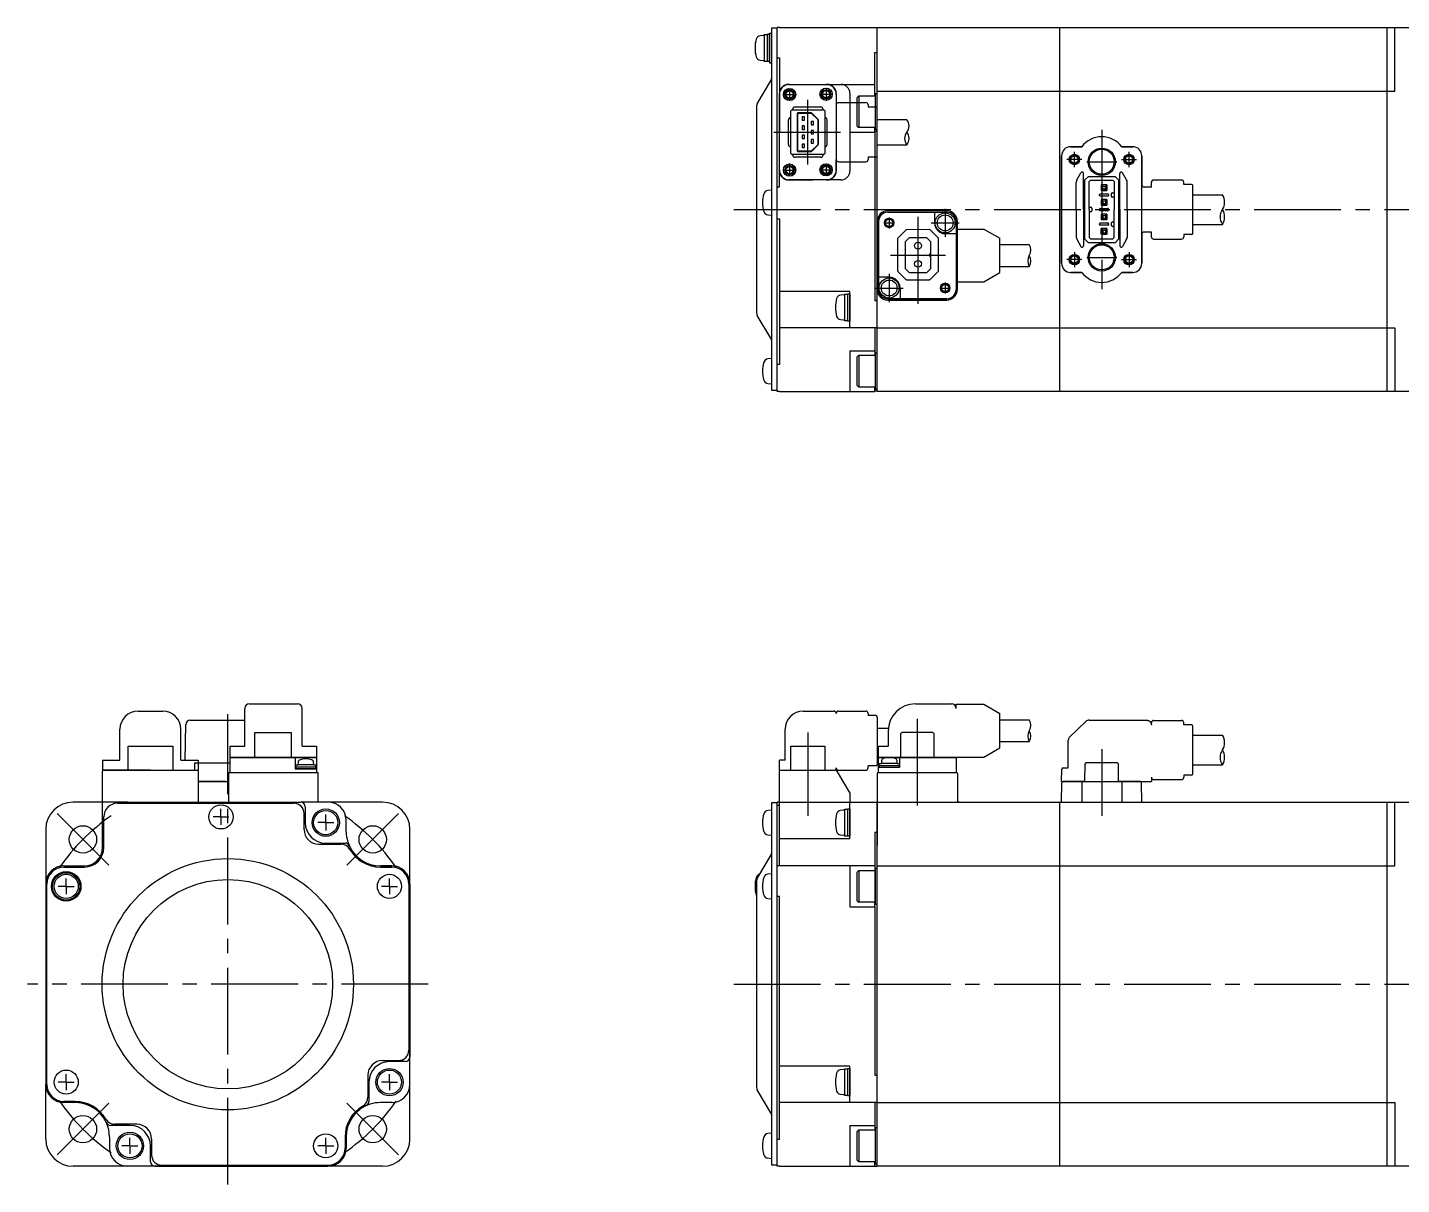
# Model space of a CAD drawing. Header units: millimetres. Extents: x -259 to 248, y -242 to 165.
# Drawn here: x -259.2 to 42.5, y -89 to 165.1 of the extents above; entities that cross this region are included whole.
import ezdxf

# ---------------------------------------------------------------- set-up
doc = ezdxf.new("R2010")
doc.units = ezdxf.units.MM
doc.linetypes.add('CENTER2', pattern=[28.575, 19.05, -3.175, 3.175, -3.175])
pattern_1 = [(45, (-353.56776, 303.85605), (-0.7071068, 1e-16), [])]

msp = doc.modelspace()

# ---------------------------------------------------------------- hatches: boundary and pattern name
at = {"linetype": 'Continuous'}
h = msp.add_hatch(dxfattribs=at)
h.set_pattern_fill('CUSTOM0', color=4, scale=0.5, angle=45, pattern_type=2)
h.set_pattern_definition(pattern_1)
edge = h.paths.add_edge_path()
edge.add_arc((-91.85, 150.43), 1.35, 0, 360)
edge = h.paths.add_edge_path(flags=17)
edge.add_arc((-91.85, 150.43), 1, 0, 360)
h = msp.add_hatch(dxfattribs=at)
h.set_pattern_fill('CUSTOM1', color=4, scale=0.5, angle=45, pattern_type=2)
h.set_pattern_definition(pattern_1)
edge = h.paths.add_edge_path()
edge.add_arc((-83.85, 150.48), 1.35, 0, 360)
edge = h.paths.add_edge_path(flags=17)
edge.add_arc((-83.85, 150.48), 1, 0, 360)
h = msp.add_hatch(dxfattribs=at)
h.set_pattern_fill('CUSTOM2', color=4, scale=0.5, angle=45, pattern_type=2)
h.set_pattern_definition(pattern_1)
edge = h.paths.add_edge_path()
edge.add_arc((-91.85, 133.83), 1.35, 0, 360)
edge = h.paths.add_edge_path(flags=17)
edge.add_arc((-91.85, 133.83), 1, 0, 360)
h = msp.add_hatch(dxfattribs=at)
h.set_pattern_fill('CUSTOM3', color=4, scale=0.5, angle=45, pattern_type=2)
h.set_pattern_definition(pattern_1)
edge = h.paths.add_edge_path()
edge.add_arc((-83.85, 133.88), 1.35, 0, 360)
edge = h.paths.add_edge_path(flags=17)
edge.add_arc((-83.85, 133.88), 1, 0, 360)

# ---------------------------------------------------------------- linework, layer by layer
at = {"color": 7, "linetype": 'Continuous'}
for p, q in [((-97.45, 163.4), (-98.3, 163.33)), ((-97.45, 163.6), (-96.75, 163.6)), ((-97.45, 163.4), (-97.45, 163.6)), ((-97.45, 163.4), (-97.45, 157.9)), ((-96.75, 163.65), (-96.25, 163.65)), ((-96.75, 163.6), (-96.75, 163.65)), ((-96.75, 163.6), (-96.75, 157.7)), ((-96.25, 163.65), (-96.25, 163.9)), ((-96.25, 163.9), (-95.8, 163.9)), ((-96.25, 163.65), (-96.25, 157.65)), ((-96.25, 163.65), (-96.25, 157.65)), ((-96.25, 162.15), (-96.25, 163.4)), ((-95.8, 165), (-95.8, 153.44)), ((-94.6, 165), (-95.8, 165)), ((-94.6, 85.15), (-94.6, 165.15)), ((-94.1, 165.15), (-94.6, 165.15)), ((-94.1, 165.15), (-73.1, 165.15)), ((-73.1, 165.15), (-72.6, 165.15)), ((-72.6, 165.15), (-32.6, 165.15)), ((-72.6, 85.15), (-72.6, 165.15)), ((-32.6, 165.15), (-32.6, 85.15)), ((-32.6, 165.15), (48.6, 165.15)), ((-32.6, 165.15), (-32.6, 85.15)), ((39.3, 165.15), (39.3, 85.15)), ((41.1, 151.15), (41.1, 165.15)), ((-96.25, 159.15), (-96.25, 162.15)), ((-98.3, 157.97), (-97.45, 157.9)), ((-97.45, 157.7), (-97.45, 157.9)), ((-96.75, 157.7), (-97.45, 157.7)), ((-96.75, 157.65), (-96.75, 157.7)), ((-96.25, 157.65), (-96.75, 157.65)), ((-96.25, 157.9), (-96.25, 159.15)), ((-96.25, 157.65), (-96.25, 157.4)), ((-96.25, 157.4), (-95.8, 157.4)), ((-94.6, 158.45), (-94.1, 158.45)), ((-94.1, 158.45), (-94.1, 150.65)), ((-73.1, 159.65), (-72.6, 159.65)), ((-73.1, 150.15), (-73.1, 159.65)), ((-98.96, 148.39), (-95.94, 153.43)), ((-95.8, 153.44), (-95.8, 96.86)), ((-92.1, 152.65), (-83.6, 152.65)), ((-83.6, 152.65), (-80.6, 152.65)), ((-81.6, 152.65), (-73.1, 152.65)), ((-72.6, 151.15), (-32.6, 151.15)), ((-32.6, 151.15), (39.3, 151.15)), ((39.3, 151.15), (41.1, 151.15)), ((-94.1, 133.65), (-94.1, 150.65)), ((-81.6, 150.65), (-81.6, 133.65)), ((-78.6, 150.65), (-78.6, 133.65)), ((-76.63, 150.15), (-76.98, 149.8)), ((-76.98, 143.5), (-76.98, 149.8)), ((-76.63, 150.15), (-76.63, 143.15)), ((-76.63, 150.15), (-72.98, 150.15)), ((-72.98, 142.65), (-72.98, 150.65)), ((-72.98, 150.65), (-72.6, 150.65)), ((-99.1, 147.87), (-99.1, 102.43)), ((-91.6, 145.35), (-91.55, 145.35)), ((-91.55, 146.85), (-91.35, 147.05)), ((-91.55, 137.45), (-91.55, 146.85)), ((-91.35, 147.05), (-84.35, 147.05)), ((-91.2, 147.15), (-91.2, 147.05)), ((-85, 147.65), (-90.7, 147.65)), ((-87.05, 146.4), (-90.15, 146.4)), ((-90.15, 146.4), (-90.15, 137.9)), ((-85.55, 144.9), (-87.05, 146.4)), ((-85.55, 139.4), (-85.55, 144.9)), ((-84.5, 147.05), (-84.5, 147.15)), ((-84.15, 146.85), (-84.35, 147.05)), ((-84.15, 146.85), (-84.15, 137.45)), ((-84.1, 145.35), (-84.15, 145.35)), ((-92.1, 139.45), (-92.1, 144.85)), ((-83.6, 139.45), (-83.6, 144.85)), ((-78.6, 142.15), (-73.1, 142.15)), ((-76.98, 143.5), (-76.63, 143.15)), ((-72.98, 143.15), (-76.63, 143.15)), ((-73.1, 142.15), (-73.1, 143.15)), ((-73.1, 142.35), (-72.6, 142.35)), ((-73.1, 142.15), (-73.1, 105.15)), ((-72.6, 142.65), (-72.98, 142.65)), ((-91.6, 138.95), (-91.55, 138.95)), ((-87.05, 137.9), (-85.55, 139.4)), ((-84.1, 138.95), (-84.15, 138.95)), ((-27.7, 138.95), (-30.1, 138.95)), ((-16.5, 138.95), (-18.9, 138.95)), ((-91.55, 137.45), (-91.35, 137.25)), ((-84.35, 137.25), (-91.35, 137.25)), ((-91.2, 137.15), (-91.2, 137.25)), ((-85, 136.65), (-90.7, 136.65)), ((-90.15, 137.9), (-87.05, 137.9)), ((-84.5, 137.25), (-84.5, 137.15)), ((-84.35, 137.25), (-84.15, 137.45)), ((-32.1, 136.95), (-32.1, 113.35)), ((-14.5, 113.35), (-14.5, 136.95)), ((-94.1, 130.15), (-94.1, 133.65)), ((-28.77, 131.68), (-27.86, 133.25)), ((-27.3, 125.15), (-27.3, 133.1)), ((-19.3, 125.15), (-19.3, 133.1)), ((-17.84, 131.68), (-18.74, 133.25)), ((-94.6, 130.15), (-94.1, 130.15)), ((-83.6, 131.65), (-92.1, 131.65)), ((-80.6, 131.65), (-83.6, 131.65)), ((-28.9, 125.15), (-28.9, 131.18)), ((-27.03, 131.65), (-26.23, 132.45)), ((-27.03, 118.65), (-27.03, 131.65)), ((-26.23, 132.45), (-20.38, 132.45)), ((-26.03, 131.3), (-25.73, 131.6)), ((-26.03, 125.15), (-26.03, 131.3)), ((-25.73, 131.6), (-20.88, 131.6)), ((-20.88, 131.6), (-20.58, 131.3)), ((-20.58, 131.3), (-20.58, 125.15)), ((-20.38, 132.45), (-19.58, 131.65)), ((-19.58, 131.65), (-19.58, 118.65)), ((-17.7, 125.15), (-17.7, 131.18)), ((-95.8, 129.4), (-96.65, 129.33)), ((-23.78, 128.25), (-23.78, 128.45)), ((-23.63, 128.6), (-21.93, 128.6)), ((-21.93, 128.1), (-23.63, 128.1)), ((-21.78, 128.45), (-21.78, 128.25)), ((-21.13, 128.05), (-21.13, 128.65)), ((-20.93, 128.85), (-20.58, 128.85)), ((-20.58, 127.85), (-20.93, 127.85)), ((-96.65, 123.97), (-95.8, 123.9)), ((-57.3, 124.87), (-70.3, 124.87)), ((-70.3, 124.57), (-57.3, 124.57)), ((-60, 124.57), (-60, 122.17)), ((-28.9, 125.15), (-28.9, 119.12)), ((-27.3, 125.15), (-27.3, 117.2)), ((-26.03, 125.65), (-25.68, 125.65)), ((-26.03, 125.15), (-26.03, 119)), ((-25.68, 124.65), (-26.03, 124.65)), ((-25.48, 125.45), (-25.48, 124.85)), ((-23.78, 125.05), (-23.78, 125.25)), ((-23.63, 125.4), (-21.93, 125.4)), ((-21.93, 124.9), (-23.63, 124.9)), ((-21.78, 125.25), (-21.78, 125.05)), ((-20.58, 119), (-20.58, 125.15)), ((-19.3, 125.15), (-19.3, 117.2)), ((-17.7, 125.15), (-17.7, 119.12)), ((-94.6, 123.15), (-94.1, 123.15)), ((-94.1, 123.15), (-94.1, 91.15)), ((-72.3, 107.57), (-72.3, 122.57)), ((-61.11, 120.75), (-66.18, 120.72)), ((-55.3, 122.57), (-55.3, 107.57)), ((-55, 107.57), (-55, 122.57)), ((-23.78, 121.85), (-23.78, 122.05)), ((-23.63, 122.2), (-21.93, 122.2)), ((-21.93, 121.7), (-23.63, 121.7)), ((-21.78, 122.05), (-21.78, 121.85)), ((-21.13, 121.65), (-21.13, 122.25)), ((-20.93, 122.45), (-20.58, 122.45)), ((-20.58, 121.45), (-20.93, 121.45)), ((-68.13, 118.76), (-68.13, 111.7)), ((-66.32, 120.66), (-68.08, 118.9)), ((-65.57, 118.94), (-66.45, 118.06)), ((-66.45, 118.06), (-66.45, 112.24)), ((-61.74, 118.94), (-65.57, 118.94)), ((-60.86, 118.06), (-61.74, 118.94)), ((-59.23, 118.95), (-60.97, 120.69)), ((-60.86, 112.24), (-60.86, 118.06)), ((-59.15, 111.7), (-59.15, 118.76)), ((-57.7, 119.87), (-55.3, 119.87)), ((-28.77, 118.62), (-27.86, 117.05)), ((-26.23, 117.85), (-27.03, 118.65)), ((-20.38, 117.85), (-26.23, 117.85)), ((-26.03, 119), (-25.73, 118.7)), ((-25.73, 118.7), (-20.88, 118.7)), ((-20.88, 118.7), (-20.58, 119)), ((-19.58, 118.65), (-20.38, 117.85)), ((-17.84, 118.62), (-18.74, 117.05)), ((-61.14, 115), (-61.14, 115.3)), ((-61.04, 115.4), (-60.86, 115.4)), ((-60.86, 114.9), (-61.04, 114.9)), ((-66.45, 112.24), (-65.57, 111.36)), ((-61.74, 111.36), (-60.86, 112.24)), ((-69.9, 110.27), (-72.3, 110.27)), ((-68.07, 111.56), (-66.32, 109.8)), ((-66.18, 109.74), (-61.11, 109.74)), ((-65.57, 111.36), (-61.74, 111.36)), ((-60.97, 109.8), (-59.21, 111.56)), ((-30.1, 111.35), (-27.7, 111.35)), ((-18.9, 111.35), (-16.5, 111.35)), ((-78.6, 107.15), (-94.1, 107.15)), ((-79.8, 106.4), (-80.65, 106.33)), ((-79.8, 106.4), (-79.8, 106.6)), ((-79.8, 106.6), (-79.1, 106.6)), ((-79.8, 106.4), (-79.8, 100.9)), ((-79.1, 106.6), (-79.1, 106.65)), ((-79.1, 106.65), (-78.6, 106.65)), ((-79.1, 106.6), (-79.1, 100.7)), ((-78.6, 99.15), (-78.6, 107.15)), ((-78.6, 106.65), (-78.6, 100.65)), ((-78.6, 106.65), (-78.6, 100.65)), ((-78.6, 105.15), (-78.6, 106.4)), ((-67.6, 107.97), (-67.6, 105.57)), ((-78.6, 102.15), (-78.6, 105.15)), ((-73.1, 105.15), (-72.6, 105.15)), ((-57.3, 105.57), (-70.3, 105.57)), ((-70.3, 105.27), (-57.3, 105.27)), ((-95.94, 96.87), (-98.96, 101.91)), ((-80.65, 100.97), (-79.8, 100.9)), ((-79.8, 100.7), (-79.8, 100.9)), ((-79.1, 100.7), (-79.8, 100.7)), ((-79.1, 100.65), (-79.1, 100.7)), ((-78.6, 100.65), (-79.1, 100.65)), ((-78.6, 100.9), (-78.6, 102.15)), ((-95.8, 96.86), (-95.8, 85.5)), ((-72.6, 99.15), (-94.1, 99.15)), ((-73.1, 99.15), (-73.1, 93.15)), ((-72.6, 99.15), (-32.6, 99.15)), ((-32.6, 99.15), (39.3, 99.15)), ((39.3, 99.15), (41.1, 99.15)), ((41.1, 99.15), (41.1, 85.15)), ((-78.6, 94.15), (-78.6, 85.15)), ((-78.6, 94.15), (-73.1, 94.15)), ((-72.98, 85.65), (-72.98, 93.65)), ((-72.98, 93.65), (-72.6, 93.65)), ((-95.8, 92.4), (-96.65, 92.33)), ((-94.1, 91.15), (-94.6, 91.15)), ((-76.63, 93.15), (-76.98, 92.8)), ((-76.98, 86.5), (-76.98, 92.8)), ((-76.63, 93.15), (-76.63, 86.15)), ((-76.63, 93.15), (-72.98, 93.15)), ((-72.98, 89.65), (-72.98, 93.15)), ((-72.98, 86.15), (-72.98, 89.65)), ((-96.65, 86.97), (-95.8, 86.9)), ((-95.8, 85.5), (-94.6, 85.5)), ((-94.1, 85.15), (-94.6, 85.15)), ((-94.1, 85.15), (-73.1, 85.15)), ((-76.98, 86.5), (-76.63, 86.15)), ((-72.98, 86.15), (-76.63, 86.15)), ((-73.1, 85.15), (-73.1, 86.15)), ((-73.1, 85.35), (-72.6, 85.35)), ((-72.6, 85.65), (-72.98, 85.65)), ((-32.6, 85.15), (-72.6, 85.15)), ((48.6, 85.15), (-32.6, 85.15)), ((-209.31, 10.28), (-201.33, 10.28)), ((-209.31, 4.78), (-209.31, 10.28)), ((-201.33, 10.28), (-201.33, 4.78)), ((-67.53, 9.98), (-67.23, 10.28)), ((-67.53, 9.98), (-67.53, 4.78)), ((-60.38, 10.28), (-67.23, 10.28)), ((-60.38, 10.28), (-60.08, 9.98)), ((-60.08, 4.78), (-60.08, 9.98)), ((-237.14, 7.28), (-227.34, 7.28)), ((-237.14, 1.98), (-237.14, 7.28)), ((-227.34, 7.28), (-227.34, 1.98)), ((-91.55, 7.28), (-84.15, 7.28)), ((-91.55, 1.98), (-91.55, 7.28)), ((-84.15, 7.28), (-84.15, 1.98)), ((-222.54, 3.58), (-222.54, 1.98)), ((-222.54, 3.58), (-214.74, 3.58)), ((-214.74, 4.78), (-195.74, 4.78)), ((-214.74, 1.48), (-214.74, 4.78)), ((-200.45, 4.78), (-200.45, 2.28)), ((-200.3, 3.18), (-199.85, 3.18)), ((-200.3, 2.68), (-200.3, 3.18)), ((-199.8, 3.78), (-199.85, 3.18)), ((-196.35, 3.18), (-199.85, 3.18)), ((-196.35, 3.18), (-196.41, 3.78)), ((-196.35, 3.18), (-195.9, 3.18)), ((-195.9, 3.18), (-195.9, 2.68)), ((-195.84, 4.78), (-195.74, 4.68)), ((-195.84, 4.78), (-195.74, 4.68)), ((-195.74, 4.78), (-195.74, 1.48)), ((-72.3, 4.78), (-55.3, 4.78)), ((-72.3, 1.48), (-72.3, 4.78)), ((-72.15, 3.48), (-71.7, 3.48)), ((-72.15, 2.98), (-72.15, 3.48)), ((-71.65, 4.08), (-71.7, 3.48)), ((-68.2, 3.48), (-71.7, 3.48)), ((-68.2, 3.48), (-68.25, 4.08)), ((-68.2, 3.48), (-67.75, 3.48)), ((-67.75, 3.48), (-67.75, 2.98)), ((-67.7, 4.78), (-67.7, 2.58)), ((-55.3, 4.78), (-55.3, 1.48)), ((-27.03, -0.52), (-26.96, 3.38)), ((-26.76, 3.58), (-26.96, 3.38)), ((-19.85, 3.58), (-26.76, 3.58)), ((-19.85, 3.58), (-19.65, 3.38)), ((-19.58, -0.52), (-19.65, 3.38)), ((-242.74, -15.02), (-242.74, 1.88)), ((-242.64, 1.98), (-221.84, 1.98)), ((-221.74, 1.88), (-221.74, -4.92)), ((-215.04, 1.48), (-195.44, 1.48)), ((-215.04, -5.02), (-215.04, 1.48)), ((-200.45, 2.28), (-195.75, 2.28)), ((-200.25, 2.68), (-200.3, 2.68)), ((-195.9, 2.68), (-200.3, 2.68)), ((-200.25, 2.28), (-200.25, 2.68)), ((-195.95, 2.28), (-200.25, 2.28)), ((-195.95, 2.68), (-195.95, 2.28)), ((-195.9, 2.68), (-195.95, 2.68)), ((-195.44, 1.48), (-195.44, -5.02)), ((-94.1, -5.02), (-94.1, 1.88)), ((-94, 1.98), (-81.6, 1.98)), ((-81.6, 1.98), (-78.6, -3.02)), ((-72.6, 1.28), (-72.6, -14.52)), ((-72.4, 1.48), (-55.2, 1.48)), ((-70.3, 2.58), (-72.3, 2.58)), ((-72.1, 2.98), (-72.15, 2.98)), ((-67.75, 2.98), (-72.15, 2.98)), ((-72.1, 2.58), (-72.1, 2.98)), ((-67.7, 2.58), (-70.3, 2.58)), ((-67.8, 2.98), (-67.8, 2.58)), ((-67.75, 2.98), (-67.8, 2.98)), ((-55, 1.28), (-55, -4.52)), ((-215.74, -0.52), (-221.74, -0.52)), ((-78.6, -3.02), (-78.6, -5.02)), ((-32.1, -5.02), (-32.03, -0.81)), ((-27.03, -0.52), (-31.73, -0.52)), ((-27.7, -0.52), (-27.7, -5.02)), ((-27.03, -0.52), (-19.58, -0.52)), ((-14.88, -0.52), (-19.58, -0.52)), ((-18.9, -0.52), (-18.9, -5.02)), ((-14.5, -5.02), (-14.58, -0.81)), ((-237.24, -5.02), (-249.24, -5.02)), ((-239.49, -5.27), (-200.74, -5.27)), ((-237.24, -5.02), (-199.24, -5.02)), ((-193.24, -5.02), (-199.24, -5.02)), ((-198.24, -6.02), (-198.24, -9.52)), ((-198.24, -6.02), (-198.24, -9.52)), ((-181.24, -5.02), (-193.24, -5.02)), ((-95.8, -5.17), (-95.8, -16.73)), ((-94.6, -5.17), (-95.8, -5.17)), ((-94.6, -5.02), (-94.6, -5.17)), ((-94.1, -5.02), (-94.6, -5.02)), ((-94.6, -14.42), (-94.6, -5.17)), ((-94.6, -5.72), (-94.1, -5.72)), ((-94.1, -19.02), (-94.1, -5.02)), ((-94.1, -5.02), (-73.1, -5.02)), ((-78.6, -13.02), (-78.6, -5.02)), ((-73.1, -5.02), (-73.1, -5.02)), ((-73.1, -5.02), (-72.6, -5.02)), ((-72.6, -5.02), (-32.6, -5.02)), ((-72.6, -85.02), (-72.6, -5.02)), ((-32.6, -5.02), (-32.6, -85.02)), ((-32.6, -5.02), (48.6, -5.02)), ((-32.6, -5.02), (-32.6, -85.02)), ((39.3, -5.02), (39.3, -85.02)), ((41.1, -19.02), (41.1, -5.02)), ((-242.49, -15.02), (-242.49, -8.27)), ((-216.74, -8.27), (-218.49, -8.27)), ((-216.74, -8.27), (-216.74, -6.52)), ((-216.74, -8.27), (-214.99, -8.27)), ((-216.74, -8.27), (-216.74, -10.02)), ((-198.49, -11.02), (-198.49, -7.52)), ((-193.74, -9.52), (-193.74, -7.77)), ((-189.24, -11.52), (-189.24, -9.02)), ((-95.8, -6.77), (-96.65, -6.84)), ((-79.8, -6.77), (-80.65, -6.84)), ((-79.8, -6.77), (-79.8, -6.57)), ((-79.8, -6.57), (-79.1, -6.57)), ((-79.8, -6.77), (-79.8, -12.27)), ((-79.1, -6.57), (-79.1, -6.52)), ((-79.1, -6.52), (-78.6, -6.52)), ((-79.1, -6.57), (-79.1, -12.47)), ((-78.6, -6.52), (-78.6, -12.52)), ((-78.6, -6.52), (-78.6, -12.52)), ((-78.6, -8.02), (-78.6, -6.77)), ((-78.6, -11.02), (-78.6, -8.02)), ((-255.24, -11.02), (-255.24, -23.02)), ((-193.74, -9.52), (-195.49, -9.52)), ((-193.74, -9.52), (-193.74, -11.27)), ((-193.74, -9.52), (-191.99, -9.52)), ((-175.24, -23.02), (-175.24, -11.02)), ((-78.6, -12.27), (-78.6, -11.02)), ((-73.1, -11.72), (-73.1, -19.02)), ((-72.6, -11.72), (-73.1, -11.72)), ((-195.24, -14.27), (-190.4, -14.27)), ((-193.74, -14.02), (-189.49, -14.02)), ((-96.65, -12.19), (-95.8, -12.27)), ((-94.6, -17.14), (-94.6, -14.42)), ((-94.1, -13.02), (-78.6, -13.02)), ((-80.65, -12.19), (-79.8, -12.27)), ((-79.8, -12.47), (-79.8, -12.27)), ((-79.1, -12.47), (-79.8, -12.47)), ((-79.1, -12.52), (-79.1, -12.47)), ((-78.6, -12.52), (-79.1, -12.52)), ((-98.96, -21.78), (-95.94, -16.74)), ((-95.8, -16.73), (-95.8, -73.31)), ((-94.6, -72.89), (-94.6, -17.14)), ((-251.24, -19.02), (-248.74, -19.02)), ((-251.24, -19.27), (-246.74, -19.27)), ((-249.74, -19.02), (-246.74, -19.02)), ((-179.24, -19.02), (-181.74, -19.02)), ((-181.74, -19.02), (-179.24, -19.02)), ((-181.74, -19.27), (-179.24, -19.27)), ((-95.8, -20.77), (-96.65, -20.84)), ((-94.1, -19.02), (-94.6, -19.02)), ((-73.1, -19.02), (-94.1, -19.02)), ((-78.6, -19.02), (-78.6, -28.02)), ((-76.63, -20.02), (-76.98, -20.37)), ((-76.98, -26.67), (-76.98, -20.37)), ((-76.98, -26.67), (-76.98, -20.37)), ((-76.63, -20.02), (-72.98, -20.02)), ((-76.63, -20.02), (-76.63, -27.02)), ((-76.63, -20.02), (-76.63, -27.02)), ((-73.1, -19.02), (-73.1, -27.02)), ((-72.98, -19.52), (-72.6, -19.52)), ((-72.98, -27.52), (-72.98, -19.52)), ((-72.98, -27.52), (-72.98, -19.52)), ((-72.6, -19.02), (-32.6, -19.02)), ((-32.6, -19.02), (39.3, -19.02)), ((39.3, -19.02), (41.1, -19.02)), ((-255.24, -23.02), (-255.24, -29.02)), ((-254.99, -67.02), (-254.99, -23.02)), ((-250.74, -23.52), (-252.49, -23.52)), ((-250.74, -23.52), (-250.74, -21.77)), ((-250.74, -23.52), (-250.74, -25.27)), ((-250.74, -23.52), (-248.99, -23.52)), ((-179.74, -23.52), (-181.49, -23.52)), ((-179.74, -23.52), (-179.74, -21.77)), ((-179.74, -23.52), (-177.99, -23.52)), ((-179.74, -23.52), (-179.74, -25.27)), ((-175.49, -23.02), (-175.49, -59.52)), ((-175.24, -67.02), (-175.24, -23.02)), ((-175.24, -23.02), (-175.24, -61.02)), ((-99.1, -22.29), (-99.1, -67.74)), ((-96.65, -26.19), (-95.8, -26.27)), ((-94.1, -25.72), (-94.6, -25.72)), ((-94.1, -79.02), (-94.1, -25.72)), ((-76.98, -26.67), (-76.63, -27.02)), ((-72.98, -27.02), (-76.63, -27.02)), ((-72.98, -27.02), (-76.63, -27.02)), ((-73.1, -28.02), (-73.1, -27.02)), ((-255.24, -29.02), (-255.24, -67.02)), ((-78.6, -28.02), (-73.1, -28.02)), ((-73.1, -28.02), (-73.1, -65.02)), ((-72.6, -27.52), (-72.98, -27.52)), ((-181.24, -61.77), (-177.74, -61.77)), ((-176.24, -62.02), (-179.74, -62.02)), ((-78.6, -63.02), (-94.1, -63.02)), ((-78.6, -71.02), (-78.6, -63.02)), ((-250.74, -66.52), (-250.74, -64.77)), ((-184.49, -65.02), (-184.49, -69.86)), ((-179.74, -66.52), (-179.74, -64.77)), ((-79.8, -63.77), (-80.65, -63.84)), ((-79.8, -63.57), (-79.1, -63.57)), ((-79.8, -63.77), (-79.8, -63.57)), ((-79.8, -63.77), (-79.8, -69.27)), ((-79.1, -63.52), (-78.6, -63.52)), ((-79.1, -63.57), (-79.1, -63.52)), ((-79.1, -63.57), (-79.1, -69.47)), ((-78.6, -63.52), (-78.6, -69.52)), ((-78.6, -63.52), (-78.6, -69.52)), ((-78.6, -65.02), (-78.6, -63.77)), ((-78.6, -68.02), (-78.6, -65.02)), ((-73.1, -65.02), (-72.6, -65.02)), ((-255.24, -79.02), (-255.24, -67.02)), ((-250.74, -66.52), (-252.49, -66.52)), ((-250.74, -66.52), (-248.99, -66.52)), ((-250.74, -66.52), (-250.74, -68.27)), ((-184.24, -66.52), (-184.24, -70.77)), ((-179.74, -66.52), (-181.49, -66.52)), ((-179.74, -66.52), (-179.74, -68.27)), ((-179.74, -66.52), (-177.99, -66.52)), ((-175.24, -79.02), (-175.24, -67.02)), ((-95.94, -73.3), (-98.96, -68.25)), ((-80.65, -69.19), (-79.8, -69.27)), ((-79.8, -69.47), (-79.8, -69.27)), ((-78.6, -69.27), (-78.6, -68.02)), ((-248.74, -70.77), (-251.24, -70.77)), ((-248.74, -71.02), (-251.24, -71.02)), ((-248.74, -71.02), (-251.24, -71.02)), ((-179.24, -71.02), (-181.74, -71.02)), ((-72.6, -71.02), (-94.1, -71.02)), ((-79.1, -69.47), (-79.8, -69.47)), ((-79.1, -69.52), (-79.1, -69.47)), ((-78.6, -69.52), (-79.1, -69.52)), ((-73.1, -71.02), (-73.1, -77.02)), ((-72.6, -71.02), (-32.6, -71.02)), ((-32.6, -71.02), (39.3, -71.02)), ((39.3, -71.02), (41.1, -71.02)), ((41.1, -71.02), (41.1, -85.02)), ((-95.8, -73.31), (-95.8, -84.67)), ((-94.6, -74.42), (-94.6, -72.89)), ((-94.6, -85.02), (-94.6, -74.42)), ((-236.74, -76.02), (-241, -76.02)), ((-235.24, -75.77), (-240.08, -75.77)), ((-95.8, -77.77), (-96.65, -77.84)), ((-78.6, -76.02), (-78.6, -85.02)), ((-78.6, -76.02), (-73.1, -76.02)), ((-76.63, -77.02), (-76.98, -77.37)), ((-76.98, -83.67), (-76.98, -77.37)), ((-76.63, -77.02), (-76.63, -84.02)), ((-76.63, -77.02), (-72.98, -77.02)), ((-72.98, -84.52), (-72.98, -76.52)), ((-72.98, -76.52), (-72.6, -76.52)), ((-72.98, -80.52), (-72.98, -77.02)), ((-241.24, -78.52), (-241.24, -81.02)), ((-236.74, -80.52), (-238.49, -80.52)), ((-236.74, -80.52), (-236.74, -78.77)), ((-236.74, -80.52), (-236.74, -82.27)), ((-236.74, -80.52), (-234.99, -80.52)), ((-232.24, -84.02), (-232.24, -80.52)), ((-232.24, -84.02), (-232.24, -80.52)), ((-231.99, -79.02), (-231.99, -82.52)), ((-193.74, -80.52), (-195.49, -80.52)), ((-193.74, -80.52), (-193.74, -78.77)), ((-193.74, -80.52), (-191.99, -80.52)), ((-193.74, -80.52), (-193.74, -82.27)), ((-189.49, -78.52), (-189.49, -81.02)), ((-189.24, -81.02), (-189.24, -78.52)), ((-189.24, -78.52), (-189.24, -81.02)), ((-94.6, -79.02), (-94.1, -79.02)), ((-72.98, -84.02), (-72.98, -80.52)), ((-96.65, -83.19), (-95.8, -83.27)), ((-76.98, -83.67), (-76.63, -84.02)), ((-72.98, -84.02), (-76.63, -84.02)), ((-73.1, -85.02), (-73.1, -84.02)), ((-181.24, -85.02), (-249.24, -85.02)), ((-231.24, -85.02), (-193.24, -85.02)), ((-229.74, -84.77), (-193.24, -84.77)), ((-95.8, -84.67), (-94.6, -84.67)), ((-94.1, -85.02), (-94.6, -85.02)), ((-94.1, -85.02), (-73.1, -85.02)), ((-73.1, -85.02), (-72.6, -85.02)), ((-72.6, -84.52), (-72.98, -84.52)), ((-32.6, -85.02), (-72.6, -85.02)), ((48.6, -85.02), (-32.6, -85.02))]:
    msp.add_line(p, q, dxfattribs=at)
at = {"color": 4, "linetype": 'Continuous'}
for p, q in [((-91.9, 152.65), (-83.8, 152.65)), ((-94.1, 150.45), (-94.1, 142.15)), ((-81.6, 150.45), (-81.6, 148.15)), ((-81.1, 148.65), (-75.1, 148.65)), ((-74.6, 148.15), (-74.6, 147.65)), ((-72.9, 147.65), (-74.6, 147.65)), ((-72.6, 136.95), (-72.6, 147.35)), ((-72.6, 144.9), (-66.1, 144.9)), ((-94.1, 133.85), (-94.1, 142.15)), ((-72.6, 139.4), (-66.1, 139.4)), ((-30.1, 138.95), (-27.7, 138.95)), ((-18.9, 138.95), (-16.5, 138.95)), ((-81.6, 136.15), (-81.6, 136.15)), ((-81.6, 133.85), (-81.6, 136.15)), ((-72.9, 136.65), (-74.6, 136.65)), ((-74.6, 136.65), (-74.6, 136.15)), ((-32.1, 113.35), (-32.1, 136.95)), ((-14.5, 136.95), (-14.5, 130.6)), ((-81.1, 135.65), (-75.1, 135.65)), ((-91.9, 131.65), (-86.7, 131.65)), ((-83.8, 131.65), (-88, 131.65)), ((-12.4, 130.1), (-14, 130.1)), ((-12.4, 130.1), (-12.4, 131.15)), ((-11.9, 131.65), (-5.8, 131.65)), ((-5.3, 130.65), (-5.3, 131.15)), ((-3.6, 130.65), (-5.3, 130.65)), ((-3.3, 119.95), (-3.3, 130.35)), ((-3.3, 128.4), (3.2, 128.4)), ((-70.3, 124.57), (-57.3, 124.57)), ((-72.3, 122.57), (-72.3, 107.57)), ((-55.3, 122.57), (-55.3, 120.87)), ((-55.3, 120.87), (-49.2, 120.87)), ((-49.2, 120.87), (-45.7, 118.85)), ((-3.3, 121.9), (3.2, 121.9)), ((-45.7, 111.29), (-45.7, 118.85)), ((-14.5, 119.7), (-14.5, 113.35)), ((-12.4, 120.2), (-14, 120.2)), ((-12.4, 119.15), (-12.4, 120.2)), ((-11.9, 118.65), (-5.8, 118.65)), ((-3.6, 119.65), (-5.3, 119.65)), ((-5.3, 119.65), (-5.3, 119.15)), ((-45.7, 117.47), (-39.2, 117.47)), ((-45.7, 112.67), (-39.2, 112.67)), ((-55.3, 109.27), (-49.2, 109.27)), ((-55.3, 109.27), (-55.3, 107.57)), ((-49.2, 109.27), (-45.7, 111.29)), ((-27.7, 111.35), (-30.1, 111.35)), ((-16.5, 111.35), (-18.9, 111.35)), ((-70.3, 105.57), (-57.3, 105.57)), ((-211.54, 7.28), (-211.54, 15.56)), ((-210.54, 16.58), (-199.94, 16.58)), ((-198.94, 7.28), (-198.94, 15.58)), ((-64.2, 16.58), (-56.3, 16.58)), ((-55.3, 16.48), (-49.2, 16.48)), ((-55.3, 15.58), (-55.3, 16.48)), ((-49.2, 16.48), (-45.7, 14.46)), ((-234.94, 14.98), (-229.54, 14.98)), ((-223.48, 12.98), (-211.54, 12.98)), ((-88.85, 14.98), (-82.1, 14.98)), ((-81.1, 14.98), (-75.1, 14.98)), ((-74.6, 14.48), (-74.6, 13.98)), ((-72.9, 13.98), (-74.6, 13.98)), ((-72.6, 13.68), (-72.6, 3.28)), ((-45.7, 6.9), (-45.7, 14.46)), ((-45.7, 13.08), (-39.2, 13.08)), ((-30.35, 9.27), (-26.76, 12.7)), ((-26.06, 12.98), (-13.4, 12.98)), ((-12.4, 11.98), (-12.4, 12.48)), ((-11.9, 12.93), (-5.8, 12.93)), ((-5.3, 11.93), (-5.3, 12.43)), ((-238.94, 4.18), (-238.94, 10.98)), ((-225.54, 4.18), (-225.54, 10.98)), ((-224.61, 4.18), (-224.48, 12)), ((-92.85, 4.18), (-92.85, 10.98)), ((-72.6, 11.23), (-70.17, 11.23)), ((-70.2, 10.58), (-70.2, 7.28)), ((-3.6, 11.93), (-5.3, 11.93)), ((-3.7, 11.93), (-5.1, 11.93)), ((-3.3, 1.23), (-3.3, 11.63)), ((-3.3, 9.68), (3.2, 9.68)), ((-214.74, 7.28), (-211.54, 7.28)), ((-214.74, 4.78), (-214.74, 7.28)), ((-198.94, 7.28), (-195.74, 7.28)), ((-195.74, 7.28), (-195.74, 4.78)), ((-72.3, 4.78), (-72.3, 7.28)), ((-72.3, 7.28), (-70.2, 7.28)), ((-49.2, 4.88), (-45.7, 6.9)), ((-45.7, 8.28), (-39.2, 8.28)), ((-30.65, 2.48), (-30.65, 8.57)), ((-242.74, 4.18), (-242.74, 1.98)), ((-242.74, 4.18), (-238.94, 4.18)), ((-225.54, 4.18), (-221.74, 4.18)), ((-221.74, 4.18), (-221.74, 1.98)), ((-195.74, 4.78), (-214.74, 4.78)), ((-94.1, 1.98), (-94.1, 4.18)), ((-92.85, 4.18), (-94.1, 4.18)), ((-72.3, 5.73), (-72.6, 5.73)), ((-55.3, 4.78), (-72.3, 4.78)), ((-55.3, 4.88), (-49.2, 4.88)), ((-55.3, 4.88), (-55.3, 4.78)), ((-3.3, 3.18), (3.2, 3.18)), ((-232.24, 1.98), (-242.74, 1.98)), ((-232.24, 1.98), (-221.74, 1.98)), ((-94.1, 1.98), (-87.85, 1.98)), ((-87.85, 1.98), (-81.6, 1.98)), ((-81.6, 1.98), (-81.6, 2.48)), ((-81.1, 1.98), (-75.1, 1.98)), ((-72.9, 2.98), (-74.6, 2.98)), ((-74.6, 2.48), (-74.6, 2.98)), ((-32.1, -0.52), (-32.05, 2.19)), ((-31.75, 2.48), (-30.65, 2.48)), ((-12.4, 0.43), (-12.4, -0.52)), ((-5.3, 0.93), (-5.3, 0.43)), ((-3.6, 0.93), (-5.3, 0.93)), ((-3.7, 0.93), (-5.1, 0.93)), ((-221.74, -0.52), (-215.04, -0.52)), ((-32.1, -0.52), (-23.3, -0.52)), ((-23.3, -0.52), (-12.4, -0.52)), ((-11.9, -0.07), (-5.8, -0.07))]:
    msp.add_line(p, q, dxfattribs=at)
at = {"color": 1, "linetype": 'CENTER2'}
for p, q in [((-91.85, 151.63), (-91.85, 149.23)), ((-83.85, 151.68), (-83.85, 149.28)), ((-93.05, 150.43), (-90.65, 150.43)), ((-87.85, 135.05), (-87.85, 149.25)), ((-85.05, 150.48), (-82.65, 150.48)), ((-95.31, 142.15), (-80.7, 142.15)), ((-23.3, 142.65), (-23.3, 107.65)), ((-27.65, 136.15), (-30.95, 136.15)), ((-29.3, 134.5), (-29.3, 137.8)), ((-18.95, 136.15), (-15.65, 136.15)), ((-17.3, 134.5), (-17.3, 137.8)), ((-93.05, 133.83), (-90.65, 133.83)), ((-91.85, 135.03), (-91.85, 132.63)), ((-85.05, 133.88), (-82.65, 133.88)), ((-83.85, 135.08), (-83.85, 132.68)), ((-26.6, 135.65), (-20, 135.65)), ((-104.1, 125.15), (89.1, 125.15)), ((-63.64, 104.47), (-63.64, 125.67)), ((-57.69, 125.3), (-57.69, 119.14)), ((-71.19, 122.22), (-68.79, 122.22)), ((-69.99, 123.42), (-69.99, 121.02)), ((-60.77, 122.22), (-55.49, 122.22)), ((-55.49, 122.22), (-54.61, 122.22)), ((-69.69, 115.15), (-57.64, 115.15)), ((-29.3, 115.8), (-29.3, 112.5)), ((-17.3, 115.8), (-17.3, 112.5)), ((-27.65, 114.15), (-30.95, 114.15)), ((-26.6, 114.65), (-20, 114.65)), ((-18.95, 114.15), (-15.65, 114.15)), ((-69.99, 111), (-69.99, 104.84)), ((-57.69, 109.12), (-57.69, 106.72)), ((-73.07, 107.92), (-67.79, 107.92)), ((-67.79, 107.92), (-66.91, 107.92)), ((-58.89, 107.92), (-56.49, 107.92)), ((-215.24, -89.02), (-215.24, 14.28)), ((-63.8, 13.28), (-63.8, -8.02)), ((-87.85, 10.28), (-87.85, -8.02)), ((-23.3, 6.58), (-23.3, -8.02)), ((-252.72, -7.54), (-241.41, -18.86)), ((-177.77, -7.54), (-189.08, -18.86)), ((-171.24, -45.02), (-259.24, -45.02)), ((-104.1, -45.02), (89.1, -45.02)), ((-252.72, -82.49), (-241.41, -71.18)), ((-177.77, -82.49), (-189.08, -71.18))]:
    msp.add_line(p, q, dxfattribs=at)
at = {"color": 2, "linetype": 'Continuous'}
for p, q in [((-90.1, 146.35), (-87.1, 146.35)), ((-90.1, 137.95), (-90.1, 146.35)), ((-89.1, 145.52), (-89.1, 144.77)), ((-88.6, 145.52), (-89.1, 145.52)), ((-88.6, 144.77), (-88.6, 145.52)), ((-87.1, 146.35), (-85.6, 144.85)), ((-89.1, 144.77), (-88.6, 144.77)), ((-89.1, 143.52), (-89.1, 142.77)), ((-88.6, 143.52), (-89.1, 143.52)), ((-89.1, 142.77), (-88.6, 142.77)), ((-88.6, 142.77), (-88.6, 143.52)), ((-86.6, 144.52), (-87.1, 144.52)), ((-87.1, 144.52), (-87.1, 143.77)), ((-87.1, 143.77), (-86.6, 143.77)), ((-87.1, 142.52), (-87.1, 141.77)), ((-86.6, 142.52), (-87.1, 142.52)), ((-86.6, 143.77), (-86.6, 144.52)), ((-86.6, 141.77), (-86.6, 142.52)), ((-85.6, 144.85), (-85.6, 139.45)), ((-89.1, 141.52), (-89.1, 140.77)), ((-88.6, 141.52), (-89.1, 141.52)), ((-89.1, 140.77), (-88.6, 140.77)), ((-89.1, 139.52), (-89.1, 138.77)), ((-88.6, 139.52), (-89.1, 139.52)), ((-88.6, 140.77), (-88.6, 141.52)), ((-88.6, 138.77), (-88.6, 139.52)), ((-87.1, 141.77), (-86.6, 141.77)), ((-87.1, 140.52), (-87.1, 139.77)), ((-86.6, 140.52), (-87.1, 140.52)), ((-87.1, 139.77), (-86.6, 139.77)), ((-85.6, 139.45), (-87.1, 137.95)), ((-86.6, 139.77), (-86.6, 140.52)), ((-87.1, 137.95), (-90.1, 137.95)), ((-89.1, 138.77), (-88.6, 138.77)), ((-25.8, 133.99), (-25.8, 134.5)), ((-25.7, 134.31), (-25.7, 133.85)), ((-20.9, 134.31), (-20.9, 133.85)), ((-20.8, 134.5), (-20.8, 133.99)), ((-22.16, 130.56), (-23.39, 130.56)), ((-23.39, 130.56), (-23.39, 129.33)), ((-23.38, 130.15), (-23.39, 130.15)), ((-23.38, 129.35), (-23.38, 130.56)), ((-23.08, 130.25), (-23.38, 130.55)), ((-22.18, 130.55), (-23.38, 130.55)), ((-23.08, 129.65), (-23.08, 130.25)), ((-22.48, 130.25), (-23.08, 130.25)), ((-22.48, 130.25), (-22.18, 130.55)), ((-22.48, 129.65), (-22.48, 130.25)), ((-22.18, 129.35), (-22.18, 130.56)), ((-22.16, 130.56), (-22.16, 129.33)), ((-23.38, 129.75), (-23.39, 129.75)), ((-22.16, 129.33), (-23.39, 129.33)), ((-23.39, 127.36), (-23.39, 126.13)), ((-22.16, 127.36), (-23.39, 127.36)), ((-23.38, 126.95), (-23.39, 126.95)), ((-23.08, 129.65), (-23.38, 129.35)), ((-23.38, 129.35), (-22.18, 129.35)), ((-23.08, 127.05), (-23.38, 127.35)), ((-23.38, 127.35), (-23.38, 126.15)), ((-22.18, 127.35), (-23.38, 127.35)), ((-22.48, 129.65), (-23.08, 129.65)), ((-23.08, 127.05), (-22.48, 127.05)), ((-23.08, 127.05), (-23.08, 126.45)), ((-22.48, 129.65), (-22.18, 129.35)), ((-22.48, 127.05), (-22.18, 127.35)), ((-22.48, 127.05), (-22.48, 126.45)), ((-22.18, 129.75), (-22.16, 129.75)), ((-22.18, 127.35), (-22.18, 126.15)), ((-22.18, 126.95), (-22.16, 126.95)), ((-22.16, 127.36), (-22.16, 126.13)), ((-23.38, 126.55), (-23.39, 126.55)), ((-22.16, 126.13), (-23.39, 126.13)), ((-23.39, 124.16), (-23.39, 122.93)), ((-22.16, 124.16), (-23.39, 124.16)), ((-23.38, 123.75), (-23.39, 123.75)), ((-23.08, 126.45), (-23.38, 126.15)), ((-23.38, 126.15), (-22.18, 126.15)), ((-23.08, 123.85), (-23.38, 124.15)), ((-23.38, 124.15), (-23.38, 122.95)), ((-22.18, 124.15), (-23.38, 124.15)), ((-23.08, 126.45), (-22.48, 126.45)), ((-23.08, 123.85), (-22.48, 123.85)), ((-23.08, 123.85), (-23.08, 123.25)), ((-22.48, 126.45), (-22.18, 126.15)), ((-22.48, 123.85), (-22.18, 124.15)), ((-22.48, 123.85), (-22.48, 123.25)), ((-22.18, 126.55), (-22.16, 126.55)), ((-22.18, 124.15), (-22.18, 122.95)), ((-22.18, 123.75), (-22.16, 123.75)), ((-22.16, 124.16), (-22.16, 122.93)), ((-23.38, 123.35), (-23.39, 123.35)), ((-22.16, 122.93), (-23.39, 122.93)), ((-23.39, 119.73), (-23.39, 120.96)), ((-22.16, 120.96), (-23.39, 120.96)), ((-23.08, 123.25), (-23.38, 122.95)), ((-23.38, 122.95), (-22.18, 122.95)), ((-23.08, 120.65), (-23.38, 120.95)), ((-23.38, 120.95), (-23.38, 119.75)), ((-22.18, 120.95), (-23.38, 120.95)), ((-23.08, 123.25), (-22.48, 123.25)), ((-22.48, 123.25), (-22.18, 122.95)), ((-22.48, 120.65), (-22.18, 120.95)), ((-22.18, 123.35), (-22.16, 123.35)), ((-22.18, 120.95), (-22.18, 119.75)), ((-22.16, 119.73), (-22.16, 120.96)), ((-23.38, 120.55), (-23.39, 120.55)), ((-23.38, 120.15), (-23.39, 120.15)), ((-22.16, 119.73), (-23.39, 119.73)), ((-23.08, 120.05), (-23.38, 119.75)), ((-23.38, 119.75), (-22.18, 119.75)), ((-23.08, 120.65), (-22.48, 120.65)), ((-23.08, 120.65), (-23.08, 120.05)), ((-23.08, 120.05), (-22.48, 120.05)), ((-22.48, 120.65), (-22.48, 120.05)), ((-22.48, 120.05), (-22.18, 119.75)), ((-22.18, 120.55), (-22.16, 120.55)), ((-22.18, 120.15), (-22.16, 120.15))]:
    msp.add_line(p, q, dxfattribs=at)
at = {"color": 4, "linetype": 'Continuous'}
msp.add_lwpolyline([(-13.4, 12.98), (-13.38, 12.98), (-13.36, 12.98), (-13.34, 12.98), (-13.31, 12.98), (-13.29, 12.98), (-13.27, 12.97), (-13.25, 12.97), (-13.23, 12.97), (-13.21, 12.96), (-13.19, 12.96), (-13.16, 12.95), (-13.14, 12.95), (-13.12, 12.94), (-13.1, 12.94), (-13.08, 12.93), (-13.06, 12.92), (-13.04, 12.91), (-13.02, 12.91), (-13, 12.9), (-12.98, 12.89), (-12.96, 12.88), (-12.94, 12.87), (-12.92, 12.86), (-12.9, 12.85), (-12.88, 12.84), (-12.86, 12.83), (-12.85, 12.81), (-12.83, 12.8), (-12.81, 12.79), (-12.79, 12.78), (-12.78, 12.76), (-12.76, 12.75), (-12.74, 12.73), (-12.73, 12.72), (-12.71, 12.7), (-12.69, 12.69), (-12.68, 12.67), (-12.66, 12.66), (-12.65, 12.64), (-12.64, 12.62), (-12.62, 12.61), (-12.61, 12.59), (-12.6, 12.57), (-12.58, 12.56), (-12.57, 12.54), (-12.56, 12.52), (-12.55, 12.5), (-12.54, 12.48), (-12.53, 12.46), (-12.51, 12.44), (-12.51, 12.42), (-12.5, 12.4), (-12.49, 12.38), (-12.48, 12.36), (-12.47, 12.34), (-12.46, 12.32), (-12.45, 12.3), (-12.45, 12.28), (-12.44, 12.26), (-12.44, 12.24), (-12.43, 12.22), (-12.43, 12.2), (-12.42, 12.18), (-12.42, 12.16), (-12.41, 12.13), (-12.41, 12.11), (-12.41, 12.09), (-12.41, 12.07), (-12.41, 12.05), (-12.4, 12.03), (-12.4, 12), (-12.4, 11.98)], dxfattribs=at)
for centre in [(-91.85, 150.43), (-83.85, 150.48), (-91.85, 133.83), (-83.85, 133.88)]:
    msp.add_circle(centre, 1.35, dxfattribs=at)
at = {"color": 2, "linetype": 'Continuous'}
for centre, radius in [((-91.85, 150.43), 1), ((-83.85, 150.48), 1), ((-29.3, 136.15), 1), ((-17.3, 136.15), 1), ((-91.85, 133.83), 1), ((-83.85, 133.88), 1), ((-69.99, 122.22), 1), ((-63.64, 117.22), 0.748), ((-29.3, 114.15), 1), ((-17.3, 114.15), 1), ((-63.64, 113.23), 0.748), ((-57.69, 107.92), 1)]:
    msp.add_circle(centre, radius, dxfattribs=at)
at = {"color": 7, "linetype": 'Continuous'}
for centre, radius in [((-91.85, 150.43), 0.8), ((-83.85, 150.48), 0.8), ((-29.3, 136.15), 1.15), ((-29.3, 136.15), 0.8), ((-23.3, 135.65), 3), ((-23.3, 135.65), 3), ((-23.3, 135.65), 2.75), ((-17.3, 136.15), 1.15), ((-17.3, 136.15), 0.8), ((-91.85, 133.83), 0.8), ((-83.85, 133.88), 0.8), ((-57.69, 122.22), 2.2), ((-57.69, 122.22), 1.75), ((-69.99, 122.22), 1.05), ((-69.99, 122.22), 0.8), ((-29.3, 114.15), 1.15), ((-29.3, 114.15), 0.8), ((-23.3, 114.65), 3), ((-23.3, 114.65), 3), ((-23.3, 114.65), 2.75), ((-17.3, 114.15), 1.15), ((-17.3, 114.15), 0.8), ((-69.99, 107.92), 2.2), ((-69.99, 107.92), 1.75), ((-57.69, 107.92), 1.05), ((-57.69, 107.92), 0.8), ((-216.74, -8.27), 2.65), ((-193.74, -9.52), 3), ((-193.74, -9.52), 2.65), ((-247.06, -13.2), 3), ((-183.42, -13.2), 3), ((-215.24, -45.02), 27.6), ((-250.74, -23.52), 3.25), ((-250.74, -23.52), 3), ((-250.74, -23.52), 2.65), ((-179.74, -23.52), 2.65), ((-215.24, -45.02), 23), ((-250.74, -66.52), 2.65), ((-179.74, -66.52), 3), ((-179.74, -66.52), 2.65), ((-247.06, -76.84), 3), ((-183.42, -76.84), 3), ((-236.74, -80.52), 3), ((-236.74, -80.52), 2.65), ((-193.74, -80.52), 2.65)]:
    msp.add_circle(centre, radius, dxfattribs=at)
for centre, radius, start, end in [((-98.21, 162.33), 1, 95, 163.743), ((-92.45, 160.65), 7, 163.743, 180), ((-92.45, 160.65), 7, 180, 196.257), ((-98.21, 158.97), 1, 196.257, 265), ((-96.8, 153.94), 1, 329.1143, 0), ((-92.1, 150.65), 2, 90, 180), ((-83.6, 150.65), 2, 0, 90), ((-80.6, 150.65), 2, 0, 90), ((-98.1, 147.87), 1, 149.1143, 180), ((-91.6, 144.85), 0.5, 90, 180), ((-90.7, 147.15), 0.5, 90, 180), ((-85, 147.15), 0.5, 360, 90), ((-84.1, 144.85), 0.5, 0, 90), ((-91.6, 139.45), 0.5, 180, 270), ((-84.1, 139.45), 0.5, 270, 0), ((-30.1, 136.95), 2, 90, 180), ((-23.3, 135.65), 5.5, 90, 143.1301), ((-23.3, 135.65), 5.5, 36.8699, 90), ((-16.5, 136.95), 2, 0, 90), ((-90.7, 137.15), 0.5, 180, 270), ((-85, 137.15), 0.5, 270, 360), ((-92.1, 133.65), 2, 180, 270), ((-83.6, 133.65), 2, 270, 0), ((-80.6, 133.65), 2, 270, 0), ((-27.6, 133.1), 0.3, 0, 150), ((-19, 133.1), 0.3, 30, 180), ((-27.9, 131.18), 1, 150, 180), ((-18.7, 131.18), 1, 0, 30), ((-90.8, 126.65), 7, 163.743, 180), ((-96.56, 128.33), 1, 95, 163.743), ((-23.63, 128.45), 0.15, 90, 180), ((-23.63, 128.25), 0.15, 180, 270), ((-21.93, 128.45), 0.15, 0, 90), ((-21.93, 128.25), 0.15, 270, 0), ((-20.93, 128.65), 0.2, 90, 180), ((-20.93, 128.05), 0.2, 180, 270), ((-90.8, 126.65), 7, 180, 196.257), ((-96.56, 124.97), 1, 196.257, 265), ((-70.3, 122.57), 2.3, 89.9989, 180), ((-70.3, 122.57), 2, 89.9989, 180), ((-57.3, 122.57), 2.3, 360, 89.9989), ((-57.3, 122.57), 2, 0, 89.9989), ((-25.68, 125.45), 0.2, 0, 90), ((-25.68, 124.85), 0.2, 270, 0), ((-23.63, 125.25), 0.15, 90, 180), ((-23.63, 125.05), 0.15, 180, 270), ((-21.93, 125.25), 0.15, 0, 90), ((-21.93, 125.05), 0.15, 270, 0), ((-61.11, 120.55), 0.2, 44.9907, 89.9988), ((-57.7, 122.17), 2.3, 180, 269.9989), ((-23.63, 122.05), 0.15, 90, 180), ((-23.63, 121.85), 0.15, 180, 270), ((-21.93, 122.05), 0.15, 0, 90), ((-21.93, 121.85), 0.15, 270, 0), ((-20.93, 122.25), 0.2, 90, 180), ((-20.93, 121.65), 0.2, 180, 270), ((-67.93, 118.76), 0.2, 135.0061, 180.0061), ((-66.18, 120.52), 0.2, 89.9988, 135.0061), ((-59.42, 118.76), 0.273, 0.1498, 45.1498), ((-27.9, 119.12), 1, 180, 210), ((-18.7, 119.12), 1, 330, 0), ((-61.04, 115.3), 0.0998, 90, 180), ((-61.04, 115), 0.0998, 180, 270), ((-27.6, 117.2), 0.3, 210, 0), ((-19, 117.2), 0.3, 180, 330), ((-67.93, 111.7), 0.2, 180.0061, 225.0061), ((-59.35, 111.7), 0.2, 314.9991, 359.9907), ((-30.1, 113.35), 2, 180, 270), ((-16.5, 113.35), 2, 270, 360), ((-69.9, 107.97), 2.3, 0, 90), ((-66.18, 109.94), 0.2, 225.0061, 269.9991), ((-61.11, 109.94), 0.2, 269.9991, 314.9991), ((-23.3, 114.65), 5.5, 216.8699, 270), ((-23.3, 114.65), 5.5, 270, 323.1301), ((-80.56, 105.33), 1, 95, 163.743), ((-70.3, 107.57), 2.3, 180, 269.9989), ((-70.3, 107.57), 2, 180, 269.9989), ((-57.3, 107.57), 2.3, 269.9989, 0), ((-57.3, 107.57), 2, 269.9989, 0), ((-74.8, 103.65), 7, 163.743, 180), ((-74.8, 103.65), 7, 180, 196.257), ((-98.1, 102.43), 1, 180, 210.8857), ((-80.56, 101.97), 1, 196.257, 265), ((-96.8, 96.36), 1, 0, 30.8857), ((-90.8, 89.65), 7, 163.743, 180), ((-96.56, 91.33), 1, 95, 163.743), ((-90.8, 89.65), 7, 180, 196.257), ((-96.56, 87.97), 1, 196.257, 265), ((-199.2, 3.72), 0.6, 106.3877, 175), ((-198.1, -0.02), 4.5, 90, 106.3877), ((-198.1, -0.02), 4.5, 73.6123, 90), ((-197, 3.72), 0.6, 5, 73.6123), ((-71.05, 4.02), 0.6, 106.3877, 175), ((-69.95, 0.28), 4.5, 90, 106.3877), ((-69.95, 0.28), 4.5, 73.6123, 90), ((-68.85, 4.02), 0.6, 5, 73.6123), ((-242.64, 1.88), 0.1, 90, 180), ((-221.84, 1.88), 0.1, 0, 90), ((-94, 1.88), 0.1, 90, 180), ((-72.4, 1.28), 0.2, 90, 180), ((-55.2, 1.28), 0.2, 0, 90), ((-31.73, -0.82), 0.3, 90, 179), ((-14.88, -0.82), 0.3, 1, 90), ((-249.24, -11.02), 6, 90, 180), ((-239.49, -8.27), 3, 90, 180), ((-200.74, -7.52), 2.25, 0, 90), ((-199.24, -6.02), 1, 0, 90), ((-193.24, -9.02), 4, 0, 90), ((-181.24, -11.02), 6, 360, 90), ((-54.5, -4.52), 0.5, 180, 270), ((-90.8, -9.52), 7, 163.743, 180), ((-96.56, -7.84), 1, 95, 163.743), ((-74.8, -9.52), 7, 163.743, 180), ((-80.56, -7.84), 1, 95, 163.743), ((-195.24, -11.02), 3.25, 180, 270), ((-193.74, -9.52), 4.5, 180, 270), ((-193.74, -9.52), 4.5, 180, 270), ((-181.74, -11.52), 7.5, 180, 197.1046), ((-90.8, -9.52), 7, 180, 196.257), ((-96.56, -11.2), 1, 196.257, 265), ((-74.8, -9.52), 7, 180, 196.257), ((-80.56, -11.2), 1, 196.257, 265), ((-246.74, -15.02), 4, 270, 0), ((-246.74, -15.02), 4.25, 270, 0), ((-190.4, -16.52), 2.25, 30, 90), ((-189.49, -15.02), 1, 24.3157, 90), ((-181.74, -11.52), 7.5, 197.1046, 270), ((-181.74, -11.52), 7.5, 204.3157, 270), ((-181.74, -11.52), 7.75, 210, 270), ((-96.8, -16.22), 1, 329.1143, 0), ((-251.24, -23.02), 4, 90, 180), ((-251.24, -23.02), 3.75, 90, 180), ((-179.24, -23.02), 4, 0, 90), ((-179.24, -23.02), 4, 360, 90), ((-179.24, -23.02), 3.75, 0, 90), ((-98.21, -21.84), 1, 101.2955, 163.743), ((-96.56, -21.84), 1, 95, 163.743), ((-92.45, -23.52), 7, 163.743, 180), ((-92.45, -23.52), 7, 180, 196.257), ((-98.1, -22.29), 1, 149.1143, 180), ((-90.8, -23.52), 7, 163.743, 180), ((-90.8, -23.52), 7, 180, 196.257), ((-98.21, -25.2), 1, 196.257, 207.1385), ((-96.56, -25.2), 1, 196.257, 265), ((-177.74, -59.52), 2.25, 270, 0), ((-181.24, -65.02), 3.25, 90, 180), ((-179.74, -66.52), 4.5, 90, 180), ((-176.24, -61.02), 1, 270, 0), ((-74.8, -66.52), 7, 163.743, 180), ((-80.56, -64.84), 1, 95, 163.743), ((-251.24, -67.02), 4, 180, 270), ((-251.24, -67.02), 4, 180, 270), ((-251.24, -67.02), 3.75, 180, 270), ((-179.24, -67.02), 4, 270, 0), ((-98.1, -67.74), 1, 180, 210.8857), ((-74.8, -66.52), 7, 180, 196.257), ((-80.56, -68.2), 1, 196.257, 265), ((-248.74, -78.52), 7.75, 30, 90), ((-248.74, -78.52), 7.5, 0, 90), ((-248.74, -78.52), 7.5, 24.3157, 90), ((-181.74, -78.52), 7.75, 120, 180), ((-181.74, -78.52), 7.5, 107.1046, 180), ((-181.74, -78.52), 7.5, 114.3157, 180), ((-186.74, -69.86), 2.25, 300, 0), ((-185.24, -70.77), 1, 294.3157, 0), ((-181.74, -78.52), 7.5, 90, 107.1046), ((-240.08, -73.52), 2.25, 210, 270), ((-241, -75.02), 1, 204.3157, 270), ((-96.8, -73.81), 1, 0, 30.8857), ((-236.74, -80.52), 4.5, 0, 90), ((-236.74, -80.52), 4.5, 0, 90), ((-235.24, -79.02), 3.25, 0, 90), ((-96.56, -78.84), 1, 95, 163.743), ((-249.24, -79.02), 6, 180, 270), ((-237.24, -81.02), 4, 180, 270), ((-193.24, -81.02), 4, 270, 0), ((-193.24, -81.02), 4, 270, 0), ((-193.24, -81.02), 3.75, 270, 0), ((-181.24, -79.02), 6, 270, 0), ((-90.8, -80.52), 7, 163.743, 180), ((-90.8, -80.52), 7, 180, 196.257), ((-231.24, -84.02), 1, 180, 270), ((-229.74, -82.52), 2.25, 180, 270), ((-96.56, -82.2), 1, 196.257, 265)]:
    msp.add_arc(centre, radius, start, end, dxfattribs=at)
at = {"color": 4, "linetype": 'Continuous'}
for centre, radius, start, end in [((-91.9, 150.45), 2.2, 90, 180), ((-83.8, 150.45), 2.2, 0, 90), ((-81.1, 148.15), 0.5, 90, 180), ((-75.1, 148.15), 0.5, 0, 90), ((-72.9, 147.35), 0.3, 360, 90), ((-67.74, 143.52), 2.14, 320.0338, 39.9662), ((-64.46, 140.77), 2.14, 140.0338, 219.9662), ((-67.74, 140.77), 2.14, 320.0338, 39.9662), ((-30.1, 136.95), 2, 90, 180), ((-23.3, 135.65), 5.5, 36.8699, 143.1301), ((-16.5, 136.95), 2, 0, 90), ((-81.1, 136.15), 0.5, 180.0024, 270), ((-75.1, 136.15), 0.5, 270, 0), ((-72.9, 136.95), 0.3, 270, 0), ((-91.9, 133.85), 2.2, 180, 270), ((-83.8, 133.85), 2.2, 270, 0), ((-14, 130.6), 0.5, 180, 270), ((-11.9, 131.15), 0.5, 90, 180), ((-5.8, 131.15), 0.5, 0, 90), ((-3.6, 130.35), 0.3, 0, 90), ((0.81, 126.77), 2.89, 325.7945, 34.2055), ((-70.3, 122.57), 2, 90, 180), ((-57.3, 122.57), 2, 0, 90), ((5.59, 123.52), 2.89, 145.7945, 214.2055), ((0.81, 123.52), 2.89, 325.7945, 34.2055), ((-14, 119.7), 0.5, 90, 180), ((-11.9, 119.15), 0.5, 180, 270), ((-5.8, 119.15), 0.5, 270, 0), ((-3.6, 119.95), 0.3, 270, 0), ((-36.95, 113.87), 2.55, 151.9275, 208.0725), ((-41.45, 116.27), 2.55, 331.9275, 28.0725), ((-41.45, 113.87), 2.55, 331.9275, 28.0725), ((-30.1, 113.35), 2, 180, 270), ((-16.5, 113.35), 2, 270, 360), ((-23.3, 114.65), 5.5, 216.8699, 323.1301), ((-70.3, 107.57), 2, 180, 270), ((-57.3, 107.57), 2, 270, 0), ((-210.54, 15.58), 1, 90, 180), ((-199.94, 15.58), 1, 0, 90), ((-64.2, 10.58), 6, 90, 180), ((-56.3, 15.58), 1, 0, 90), ((-234.94, 10.98), 4, 90, 180), ((-229.54, 10.98), 4, 0, 90), ((-223.48, 11.98), 1, 90, 179), ((-88.85, 10.98), 4, 90, 180), ((-82.1, 14.48), 0.5, 0, 90), ((-81.1, 14.48), 0.5, 90, 180), ((-75.1, 14.48), 0.5, 0, 90), ((-72.9, 13.68), 0.3, 0, 90), ((-41.45, 11.88), 2.55, 331.9275, 28.0725), ((-26.06, 11.98), 1, 90, 134.5), ((-11.9, 12.43), 0.5, 90, 180), ((-11.9, 12.43), 0.5, 90, 180), ((-5.8, 12.43), 0.5, 0, 90), ((-36.95, 9.48), 2.55, 151.9275, 208.0725), ((-41.45, 9.48), 2.55, 331.9275, 28.0725), ((-29.65, 8.56), 1, 134.5, 179), ((-3.6, 11.63), 0.3, 0, 90), ((0.81, 8.06), 2.89, 325.7945, 34.2055), ((5.59, 4.81), 2.89, 145.7945, 214.2055), ((0.81, 4.81), 2.89, 325.7945, 34.2055), ((-72.9, 3.28), 0.3, 270, 0), ((-81.1, 2.48), 0.5, 180, 270), ((-75.1, 2.48), 0.5, 270, 0), ((-31.75, 2.18), 0.3, 90, 179), ((-11.9, 0.43), 0.5, 180, 270), ((-11.9, 0.43), 0.5, 180, 270), ((-5.8, 0.43), 0.5, 270, 0), ((-3.6, 1.23), 0.3, 270, 0)]:
    msp.add_arc(centre, radius, start, end, dxfattribs=at)
at = {"color": 1, "linetype": 'CENTER2'}
for start, end in [(124.7598, 145.2406), (34.7594, 55.2402), (214.7594, 235.2402), (304.7598, 325.2406)]:
    msp.add_arc((-215.24, -45.02), 45, start, end, dxfattribs=at)

doc.saveas('drawing.dxf')
